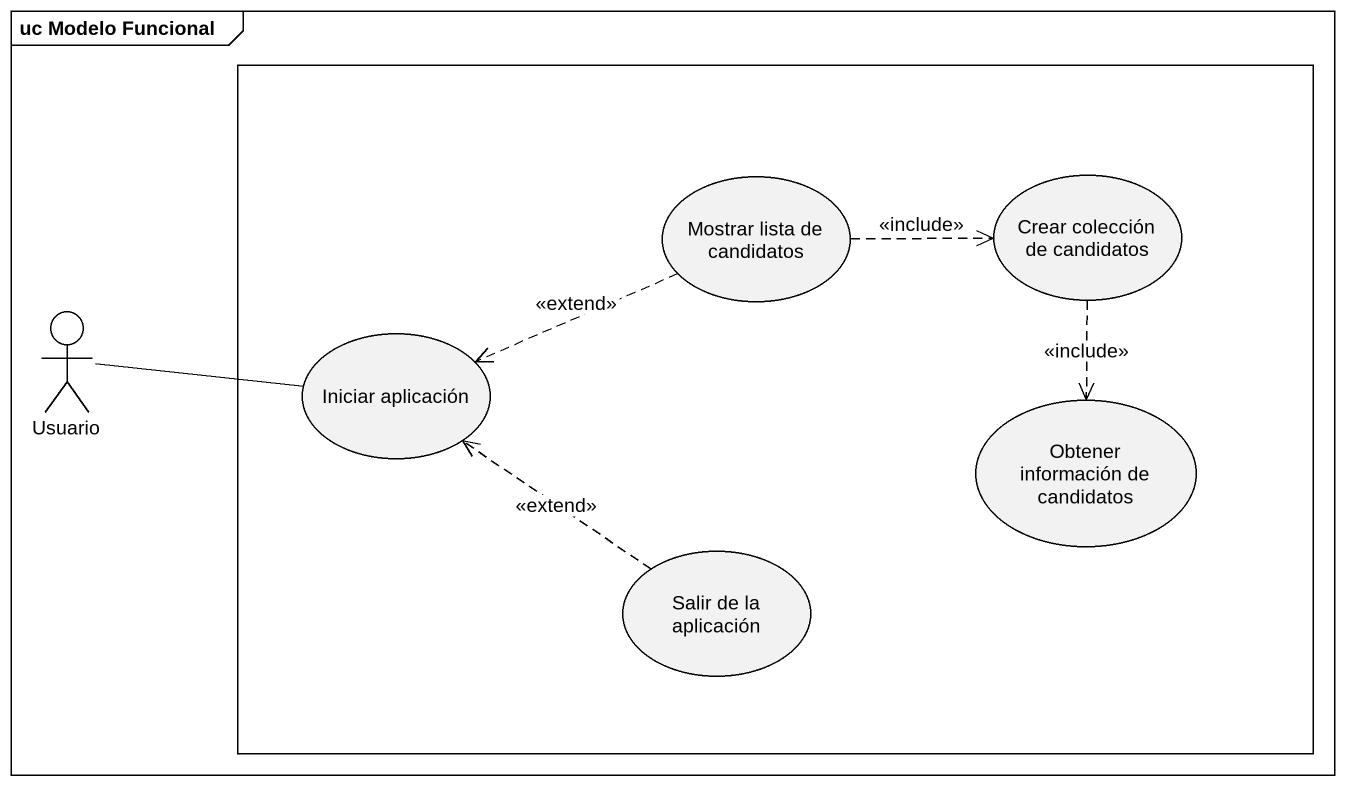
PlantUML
@startuml
mainframe uc Modelo Funcional
rectangle " " as rectangle1 {
  usecase "Mostrar lista de candidatos" as Mostrar_lista_de_candidatos
  usecase "Crear colección de candidatos" as Crear_colección_de
  usecase "Iniciar aplicación" as Iniciar_aplicación
  usecase "Obtener información de candidatos" as Obtener_información_de
  usecase "Salir de la aplicación" as Salir_de_la_aplicación
}
actor Usuario
Mostrar_lista_de_candidatos .right.> Crear_colección_de : <<include>>
Mostrar_lista_de_candidatos .left.> Iniciar_aplicación : <<extend>>
Crear_colección_de ..> Obtener_información_de : <<include>>
Usuario -right- Iniciar_aplicación
Salir_de_la_aplicación .up.> Iniciar_aplicación : <<extend>>
@enduml
